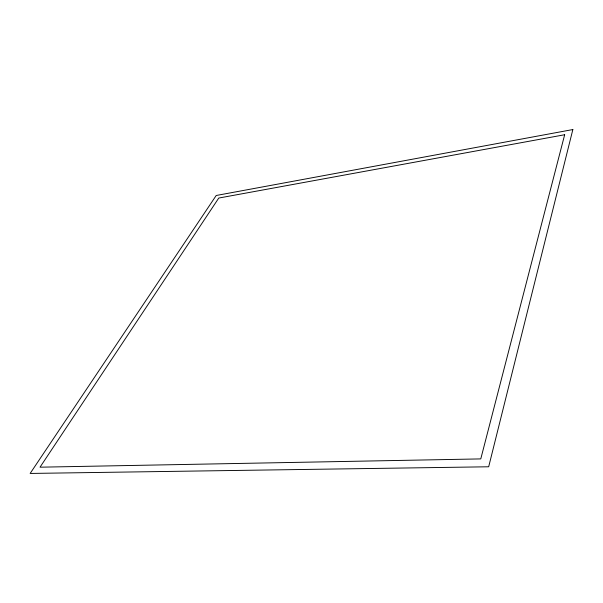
<?xml version="1.0" encoding="UTF-8"?>
<svg xmlns="http://www.w3.org/2000/svg" width="603" height="603" viewBox="0 0 603 603"><rect width="100%" height="100%" fill="white"/><g stroke="black" fill="none" stroke-linecap="round" stroke-linejoin="round"><path stroke-width="0.9" d="M572.85 129.555L488.679 466.782L30.15 473.445L216.206 195.493L572.85 129.555M564.664 134.74L480.772 458.906L40.024 467.189L218.768 198.048L564.664 134.74"/></g></svg>
